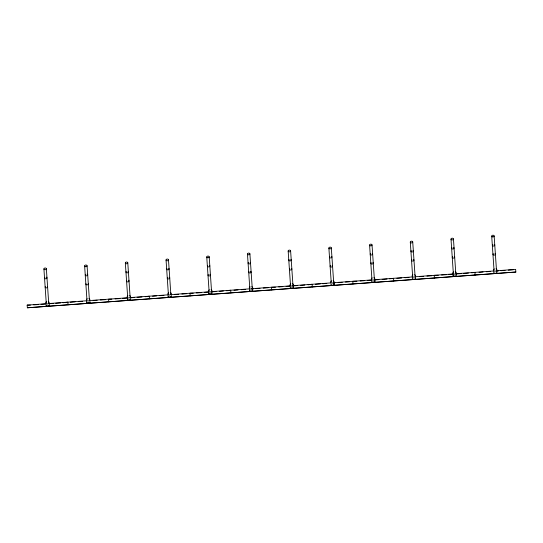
<?xml version="1.0" encoding="UTF-8"?>
<svg xmlns="http://www.w3.org/2000/svg" width="543" height="543" viewBox="0 0 543 543"><rect width="100%" height="100%" fill="white"/><g stroke="black" fill="none" stroke-linecap="round" stroke-linejoin="round"><path stroke-width="0.81" d="M30.422 305.125L27.15 305.125L45.877 303.761M49.135 303.517L86.581 300.781M89.839 300.544L127.293 297.802M130.551 297.564L167.997 294.822M171.255 294.584L208.709 291.842M211.152 291.666L249.413 288.862M251.857 288.686L290.125 285.883M292.568 285.706L330.83 282.903M333.273 282.727L371.541 279.923M374.792 279.686L412.246 276.944M415.504 276.706L452.957 273.964M456.208 273.726L493.662 270.984M496.92 270.747L515.646 269.376L515.85 272.036L27.354 307.786L27.15 305.125M33.68 304.888L38.567 304.535M41.01 304.351L45.076 304.053M49.148 303.754L53.221 303.462M55.664 303.279L60.544 302.926M62.988 302.743L67.855 302.152L68.065 304.806M70.318 302.207L75.199 301.854M78.457 301.609L82.529 301.317M93.111 300.537L97.183 300.238M100.441 300.001L105.328 299.648M111.838 299.166L108.566 299.173L108.77 301.833M115.096 298.928L119.983 298.575M122.419 298.392L127.306 298.039M130.564 297.802L134.637 297.503M137.08 297.32L141.961 296.967M145.219 296.729L149.271 296.193L149.481 298.854M152.549 296.193L156.615 295.894M159.873 295.657L163.945 295.358M174.527 294.584L178.599 294.286M181.857 294.048L186.744 293.688M193.254 293.213L189.982 293.213L190.186 295.874M196.512 292.969L201.399 292.616M204.65 292.378L208.722 292.08M211.98 291.842L216.053 291.543M219.304 291.306L223.377 291.007M226.635 290.77L230.687 290.233L230.897 292.894M233.965 290.233L238.031 289.935M241.289 289.697L245.361 289.399M251.871 288.924L253.5 288.801M255.943 288.625L260.016 288.326M263.274 288.089L268.154 287.729M275.484 287.193L271.398 287.254L271.602 289.914M278.742 286.955L282.815 286.656M286.066 286.419L290.138 286.12M293.396 285.883L297.469 285.584M300.72 285.346L304.793 285.048M308.051 284.81L312.103 284.274L312.313 286.935M315.381 284.274L320.261 283.914M322.705 283.738L326.777 283.439M333.287 282.964L334.916 282.842M338.174 282.604L342.246 282.306M345.504 282.068L349.57 281.769M356.9 281.233L352.814 281.294L353.018 283.955M360.158 280.996L364.231 280.697M367.482 280.459L371.555 280.161M374.813 279.923L378.885 279.625M382.136 279.387L387.023 279.027M389.467 278.851L393.519 278.315L393.729 280.975M396.797 278.315L401.677 277.955M404.935 277.717L409.008 277.419M419.59 276.645L423.662 276.346M426.92 276.109L431.8 275.749M438.316 275.274L434.23 275.335L434.434 277.996M441.574 275.036L446.455 274.677M448.898 274.5L452.971 274.201M456.229 273.964L461.116 273.604M463.552 273.428L468.439 273.068M471.697 272.83L474.935 272.355L475.145 275.016M479.021 272.294L483.094 271.995M486.352 271.758L490.424 271.459M496.933 270.984L498.562 270.869M501.006 270.685L505.078 270.387M508.336 270.149L513.216 269.796M515.85 272.036L27.354 307.786M494.15 235.995L496.451 269.762M491.707 236.171L494.015 269.939M453.446 238.974L455.747 272.735M451.002 239.151L453.303 272.919M412.734 241.954L415.042 275.715M410.298 242.13L412.599 275.898M372.03 244.934L374.5 281.165M369.586 245.11L371.887 278.878M331.318 247.913L333.789 284.145M328.882 248.09L331.182 281.858M290.614 250.893L293.03 286.304M288.17 251.07L290.471 284.837M249.902 253.873L252.373 290.105M252.753 289.521A1.704 1.215 -3.9 0 1 251.233 291.163L251.246 291.401M247.465 254.049L249.766 287.81M209.198 256.846L211.614 292.256M212.041 292.501A1.704 1.215 -3.9 0 1 210.528 294.143L210.541 294.381M206.754 257.029L209.055 290.79M168.486 259.825L170.848 294.415M171.337 295.48A1.704 1.215 -3.9 0 1 169.816 297.123L169.83 297.36M166.049 260.009L168.35 293.77M127.781 262.805L130.137 297.394M130.625 298.46A1.704 1.215 -3.9 0 1 129.112 300.103L129.125 300.34M125.338 262.988L127.639 296.749M87.077 265.785L89.432 300.374M89.921 301.44A1.704 1.215 -3.9 0 1 88.4 303.082L88.414 303.32M84.633 265.968L86.934 299.729M46.365 268.765L48.721 303.354M43.922 268.948L46.223 302.709M455.957 276.061A1.704 1.215 -3.9 0 1 453.079 275.729M455.808 274.113A1.704 1.215 -3.9 0 1 456.039 275.742A1.704 1.215 -3.9 0 1 453.785 276.122A1.704 1.215 -3.9 0 1 453.161 274.561M455.299 271.812A1.704 1.215 -3.9 0 1 455.889 273.604A1.704 1.215 -3.9 0 1 453.296 273.794A1.704 1.215 -3.9 0 1 453.602 271.934M454.274 256.52A1.222 0.876 -3.9 0 1 454.369 257.755A1.222 0.876 -3.9 0 1 452.645 257.884A1.222 0.876 -3.9 0 1 452.55 256.649M455.075 276.115A1.222 0.876 -3.9 0 1 454.145 276.095M453.656 247.452A1.222 0.876 -3.9 0 1 453.751 248.687A1.222 0.876 -3.9 0 1 452.027 248.809A1.222 0.876 -3.9 0 1 451.932 247.581M415.504 278.769A1.704 1.215 -3.9 0 1 412.856 279.217M415.103 277.093A1.704 1.215 -3.9 0 1 415.327 278.722A1.704 1.215 -3.9 0 1 413.074 279.102A1.704 1.215 -3.9 0 1 412.456 277.541M414.587 274.792A1.704 1.215 -3.9 0 1 415.185 276.584A1.704 1.215 -3.9 0 1 412.585 276.774A1.704 1.215 -3.9 0 1 412.897 274.914M413.569 259.5A1.222 0.876 -3.9 0 1 413.664 260.735A1.222 0.876 -3.9 0 1 411.94 260.864A1.222 0.876 -3.9 0 1 411.838 259.629M412.951 250.432A1.222 0.876 -3.9 0 1 413.047 251.667A1.222 0.876 -3.9 0 1 411.316 251.789A1.222 0.876 -3.9 0 1 411.221 250.561M496.669 273.081A1.704 1.215 -3.9 0 1 494.266 273.258M496.519 271.133A1.704 1.215 -3.9 0 1 496.743 272.762A1.704 1.215 -3.9 0 1 494.49 273.143A1.704 1.215 -3.9 0 1 493.872 271.581M496.003 268.833A1.704 1.215 -3.9 0 1 496.601 270.624A1.704 1.215 -3.9 0 1 494.001 270.814A1.704 1.215 -3.9 0 1 494.306 268.955M494.985 253.54A1.222 0.876 -3.9 0 1 495.08 254.776A1.222 0.876 -3.9 0 1 493.349 254.905A1.222 0.876 -3.9 0 1 493.254 253.669M494.368 244.472A1.222 0.876 -3.9 0 1 494.388 245.762A1.222 0.876 -3.9 0 1 492.589 245.728A1.222 0.876 -3.9 0 1 492.881 244.445M293.125 287.98A1.704 1.215 -3.9 0 1 290.729 288.157M293.478 286.779A1.704 1.215 -3.9 0 1 293.559 287.091M292.976 286.032A1.704 1.215 -3.9 0 1 292.378 288.116A1.704 1.215 -3.9 0 1 290.186 286.779M292.467 283.724A1.704 1.215 -3.9 0 1 293.057 285.523A1.704 1.215 -3.9 0 1 290.464 285.713A1.704 1.215 -3.9 0 1 290.77 283.853M291.442 268.439A1.222 0.876 -3.9 0 1 291.543 269.674A1.222 0.876 -3.9 0 1 289.813 269.796A1.222 0.876 -3.9 0 1 289.718 268.568M291.93 288.082A1.222 0.876 -3.9 0 1 291.611 288.075M290.824 259.371A1.222 0.876 -3.9 0 1 290.919 260.606A1.222 0.876 -3.9 0 1 289.195 260.728A1.222 0.876 -3.9 0 1 289.1 259.493M334.088 284.729A1.704 1.215 -3.9 0 1 331.44 285.177M334.183 283.799A1.704 1.215 -3.9 0 1 334.264 284.111M333.687 283.052A1.704 1.215 -3.9 0 1 333.083 285.136A1.704 1.215 -3.9 0 1 330.891 283.799M333.171 280.745A1.704 1.215 -3.9 0 1 333.769 282.543A1.704 1.215 -3.9 0 1 331.169 282.733A1.704 1.215 -3.9 0 1 331.481 280.874M332.153 265.459A1.222 0.876 -3.9 0 1 332.248 266.694A1.222 0.876 -3.9 0 1 330.524 266.823A1.222 0.876 -3.9 0 1 330.422 265.588M331.535 256.391A1.222 0.876 -3.9 0 1 331.63 257.626A1.222 0.876 -3.9 0 1 329.9 257.749A1.222 0.876 -3.9 0 1 329.805 256.52M374.541 282.021A1.704 1.215 -3.9 0 1 372.145 282.197M374.894 280.819A1.704 1.215 -3.9 0 1 374.941 281.45M374.392 280.073A1.704 1.215 -3.9 0 1 374.622 281.702A1.704 1.215 -3.9 0 1 372.369 282.082A1.704 1.215 -3.9 0 1 371.745 280.521M373.883 277.765A1.704 1.215 -3.9 0 1 374.473 279.564A1.704 1.215 -3.9 0 1 371.88 279.754A1.704 1.215 -3.9 0 1 372.186 277.894M372.858 262.479A1.222 0.876 -3.9 0 1 372.953 263.715A1.222 0.876 -3.9 0 1 371.229 263.844A1.222 0.876 -3.9 0 1 371.134 262.608M373.659 282.075A1.222 0.876 -3.9 0 1 373.027 282.122M372.24 253.411A1.222 0.876 -3.9 0 1 372.335 254.647A1.222 0.876 -3.9 0 1 370.611 254.769A1.222 0.876 -3.9 0 1 370.516 253.54M49.277 305.281A1.704 1.215 -3.9 0 1 49.128 305.587M48.884 305.858A1.704 1.215 -3.9 0 1 46.196 305.804M49.209 304.419A1.704 1.215 -3.9 0 1 47.472 306.069A1.704 1.215 -3.9 0 1 46.08 304.351M48.585 301.772A1.704 1.215 -3.9 0 1 48.612 303.564A1.704 1.215 -3.9 0 1 46.114 303.51A1.704 1.215 -3.9 0 1 46.522 301.725M47.546 286.684A1.222 0.876 -3.9 0 1 46.291 287.871A1.222 0.876 -3.9 0 1 45.286 286.636M46.318 277.127A1.222 0.876 -3.9 0 1 46.8 278.355A1.222 0.876 -3.9 0 1 45.028 278.654A1.222 0.876 -3.9 0 1 44.852 277.371M89.989 302.302A1.704 1.215 -3.9 0 1 88.638 303.293A1.704 1.215 -3.9 0 1 86.9 302.824M86.629 302.234A1.704 1.215 -3.9 0 1 86.663 301.915M88.4 303.082A1.704 1.215 -3.9 0 1 86.642 301.677M88.93 298.623A1.704 1.215 -3.9 0 1 89.52 300.415A1.704 1.215 -3.9 0 1 86.921 300.605A1.704 1.215 -3.9 0 1 87.233 298.745M88.251 283.704A1.222 0.876 -3.9 0 1 86.995 284.892A1.222 0.876 -3.9 0 1 85.998 283.656M89.235 302.661A1.222 0.876 -3.9 0 1 88.706 302.926M87.023 274.147A1.222 0.876 -3.9 0 1 87.511 275.376A1.222 0.876 -3.9 0 1 85.74 275.674A1.222 0.876 -3.9 0 1 85.556 274.391M130.3 299.899A1.704 1.215 -3.9 0 1 127.897 300.075M127.415 299.56A1.704 1.215 -3.9 0 1 127.367 298.935M129.112 300.103A1.704 1.215 -3.9 0 1 127.354 298.698M129.634 295.643A1.704 1.215 -3.9 0 1 130.232 297.442A1.704 1.215 -3.9 0 1 127.632 297.632A1.704 1.215 -3.9 0 1 127.938 295.765M128.956 280.724A1.222 0.876 -3.9 0 1 127.707 281.912A1.222 0.876 -3.9 0 1 126.702 280.677M128.352 280.236A1.222 0.876 -3.9 0 1 128.82 280.521M127.992 271.29A1.222 0.876 -3.9 0 1 128.094 272.518A1.222 0.876 -3.9 0 1 126.363 272.647A1.222 0.876 -3.9 0 1 126.268 271.412M171.398 296.342A1.704 1.215 -3.9 0 1 168.608 297.096M168.045 296.274A1.704 1.215 -3.9 0 1 168.079 295.955M169.816 297.123A1.704 1.215 -3.9 0 1 168.058 295.718M170.346 292.663A1.704 1.215 -3.9 0 1 170.936 294.462A1.704 1.215 -3.9 0 1 168.337 294.652A1.704 1.215 -3.9 0 1 168.649 292.786M169.056 277.256A1.222 0.876 -3.9 0 1 169.545 278.484A1.222 0.876 -3.9 0 1 167.773 278.783A1.222 0.876 -3.9 0 1 167.59 277.507M168.703 268.31A1.222 0.876 -3.9 0 1 168.798 269.538A1.222 0.876 -3.9 0 1 167.074 269.667A1.222 0.876 -3.9 0 1 166.972 268.432M211.716 293.939A1.704 1.215 -3.9 0 1 209.313 294.116M208.831 293.607A1.704 1.215 -3.9 0 1 208.784 292.976M210.528 294.143A1.704 1.215 -3.9 0 1 208.77 292.738M211.051 289.684A1.704 1.215 -3.9 0 1 211.648 291.482A1.704 1.215 -3.9 0 1 209.048 291.672A1.704 1.215 -3.9 0 1 209.354 289.813M209.768 274.276A1.222 0.876 -3.9 0 1 210.25 275.505A1.222 0.876 -3.9 0 1 208.478 275.803A1.222 0.876 -3.9 0 1 208.302 274.527M210.514 294.041A1.222 0.876 -3.9 0 1 210.195 294.034M209.408 265.33A1.222 0.876 -3.9 0 1 209.503 266.559A1.222 0.876 -3.9 0 1 207.779 266.688A1.222 0.876 -3.9 0 1 207.684 265.452M252.671 290.688A1.704 1.215 -3.9 0 1 250.024 291.136M249.732 290.905A1.704 1.215 -3.9 0 1 249.488 289.996M251.233 291.163A1.704 1.215 -3.9 0 1 249.475 289.758M252.271 289.012A1.704 1.215 -3.9 0 1 252.563 289.243M251.755 286.704A1.704 1.215 -3.9 0 1 252.352 288.503A1.704 1.215 -3.9 0 1 249.753 288.693A1.704 1.215 -3.9 0 1 250.065 286.833M250.472 271.296A1.222 0.876 -3.9 0 1 250.961 272.525A1.222 0.876 -3.9 0 1 249.189 272.824A1.222 0.876 -3.9 0 1 249.006 271.548M250.119 262.35A1.222 0.876 -3.9 0 1 250.214 263.586A1.222 0.876 -3.9 0 1 248.484 263.708A1.222 0.876 -3.9 0 1 248.389 262.473M451.409 239.741A1.222 0.876 -3.9 0 0 453.419 239.205A1.222 0.876 -3.9 0 0 451.844 238.241A1.222 0.876 -3.9 0 0 451.409 239.741M410.698 242.721A1.222 0.876 -3.9 0 0 412.714 242.178A1.222 0.876 -3.9 0 0 411.132 241.221A1.222 0.876 -3.9 0 0 410.698 242.721M492.114 236.762A1.222 0.876 -3.9 0 0 494.13 236.225A1.222 0.876 -3.9 0 0 492.549 235.262A1.222 0.876 -3.9 0 0 492.114 236.762M288.577 251.66A1.222 0.876 -3.9 0 0 290.586 251.117A1.222 0.876 -3.9 0 0 289.012 250.16A1.222 0.876 -3.9 0 0 288.577 251.66M329.282 248.68A1.222 0.876 -3.9 0 0 331.298 248.137A1.222 0.876 -3.9 0 0 329.716 247.18A1.222 0.876 -3.9 0 0 329.282 248.68M369.993 245.701A1.222 0.876 -3.9 0 0 372.003 245.158A1.222 0.876 -3.9 0 0 370.428 244.201A1.222 0.876 -3.9 0 0 369.993 245.701M44.329 269.538A1.222 0.876 -3.9 0 0 46.345 268.995A1.222 0.876 -3.9 0 0 44.764 268.038A1.222 0.876 -3.9 0 0 44.329 269.538M85.034 266.559A1.222 0.876 -3.9 0 0 87.05 266.016A1.222 0.876 -3.9 0 0 85.468 265.059A1.222 0.876 -3.9 0 0 85.034 266.559M125.745 263.579A1.222 0.876 -3.9 0 0 127.754 263.036A1.222 0.876 -3.9 0 0 126.18 262.079A1.222 0.876 -3.9 0 0 125.745 263.579M166.45 260.599A1.222 0.876 -3.9 0 0 168.466 260.056A1.222 0.876 -3.9 0 0 166.884 259.099A1.222 0.876 -3.9 0 0 166.45 260.599M207.161 257.62A1.222 0.876 -3.9 0 0 209.17 257.077A1.222 0.876 -3.9 0 0 207.596 256.12A1.222 0.876 -3.9 0 0 207.161 257.62M247.866 254.64A1.222 0.876 -3.9 0 0 249.882 254.097A1.222 0.876 -3.9 0 0 248.3 253.14A1.222 0.876 -3.9 0 0 247.866 254.64"/></g></svg>
